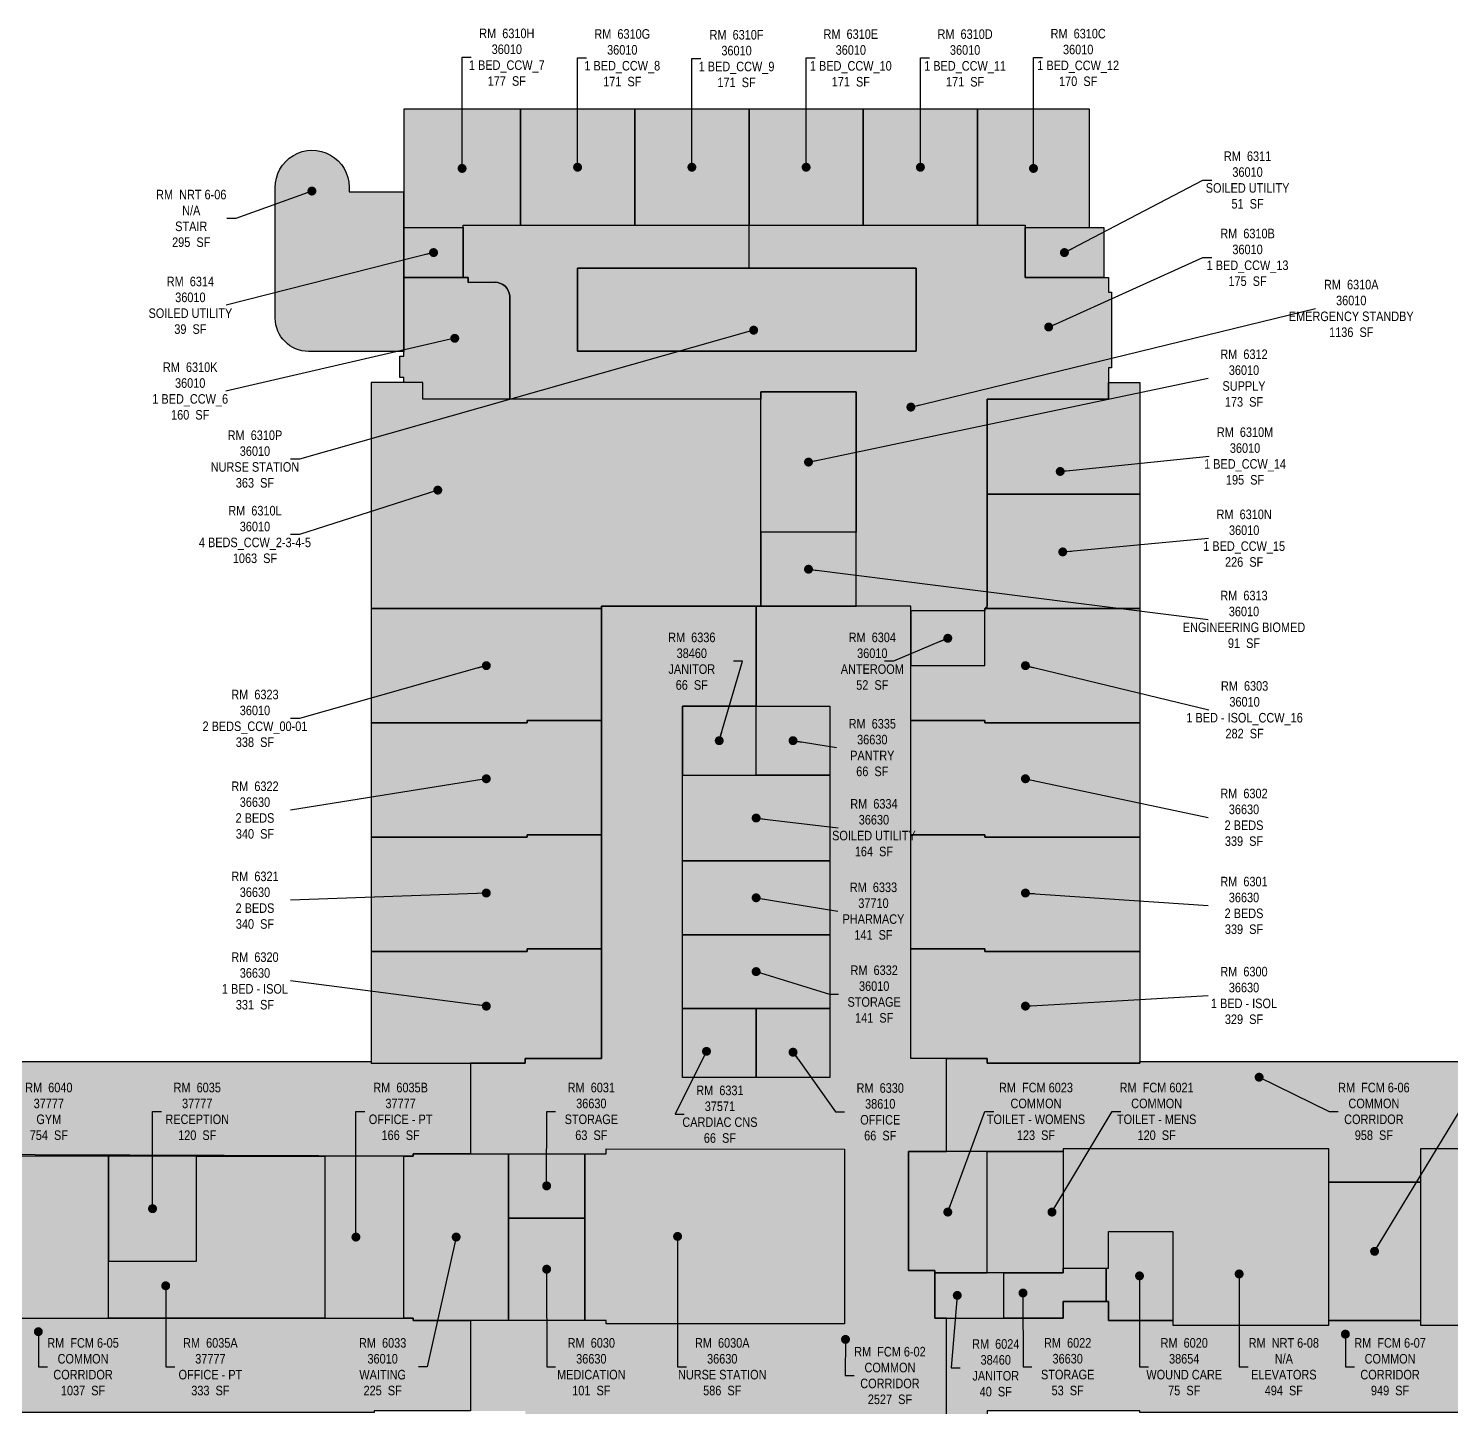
# Model space of a CAD drawing. Header units: inches. Extents: x 2581 to 7839, y 1550 to 4851.
# Drawn here: x 4134 to 6076, y 2968 to 4851 of the extents above; entities that cross this region are included whole.
import ezdxf

# ---------------------------------------------------------------- set-up
doc = ezdxf.new("R2010")
doc.units = ezdxf.units.IN
doc.header["$MEASUREMENT"] = 0
for name, color, linetype in [('0-LABEL', 3, 'Continuous'), ('1-NRT', 200, 'Continuous'), ('1-NRT-PTN', 253, 'Continuous'), ('3-FCM', 190, 'Continuous'), ('3-FCM-PTN', 9, 'Continuous'), ('4-OCC', 6, 'Continuous'), ('4-OCC-PTN', 95, 'Continuous')]:
    doc.layers.add(name, color=color, linetype=linetype)
doc.styles.add('ArialN', font='ARIALN.TTF')
doc.dimstyles.new('AB-195', dxfattribs={"dimscale": 195, "dimtxt": 0.0703125, "dimasz": 0.0625, "dimexe": 0.0625, "dimexo": 0.125, "dimgap": 0.25, "dimtad": 0, "dimdec": 4, "dimrnd": 0.0625, "dimzin": 0, "dimdsep": 46, "dimlunit": 4, "dimtxsty": 'ArialN', "dimblk": 'ARCHTICK', "dimcen": 0.0625, "dimclrd": 256, "dimclre": 256, "dimclrt": 256, "dimadec": 0, "dimazin": 0, "dimtfac": 1, "dimtdec": 4, "dimtofl": 0, "dimtmove": 2, "dimatfit": 3, "dimldrblk": 'DOT', "dimfxl": 0, "dimfrac": 2, "dimtolj": 1, "dimtzin": 0, "dimlwd": -1, "dimlwe": -1, "dimarcsym": 0})

# ---------------------------------------------------------------- blocks, each defined once
blk = doc.blocks.new('_ArchTick')
at = {"const_width": 0.15}
blk.add_lwpolyline([(-0.5, -0.5), (0.5, 0.5)], dxfattribs=at)
blk = doc.blocks.new('_Dot')
at = {"lineweight": -2}
blk.add_line((-0.5, 0), (-1, 0), dxfattribs=at)
at = {"const_width": 0.5}
blk.add_lwpolyline([(-0.25, 0, 1), (0.25, 0, 1)], format="xyb", close=True, dxfattribs=at)

msp = doc.modelspace()

# ---------------------------------------------------------------- hatches: boundary and pattern name
at = {"layer": '1-NRT-PTN'}
h = msp.add_hatch(color=256, dxfattribs=at)
edge = h.paths.add_edge_path()
edge.add_line((4646.000000000005, 4410), (4515.999999999997, 4409.999999999999))
edge.add_arc((4516.000000000012, 4455.500000000015), 45.50000000001637, 180.0000000347901, 269.9999999999817, ccw=False)
edge.add_line((4470.499999999995, 4455.499999972388), (4470.500000000006, 4633.433830742981))
edge.add_arc((4520.871694081123, 4634.250006370437), 50.37830591888171, -7.245167921610118e-06, 180.9282857740306, ccw=False)
edge.add_line((4571.250000000005, 4634.249999999998), (4571.250000000005, 4627.749999999999))
edge.add_line((4571.250000000005, 4627.749999999999), (4646.000000000008, 4627.749999999998))
edge.add_line((4646.000000000005, 4627.749999999998), (4646.000000000005, 4410))
for points in [[(5908.750000000003, 3080.749999999995), (5908.750000000005, 3321.24999999999), (5546.250000000003, 3321.249999999994), (5546.250000000004, 3158.749999999994), (5608.000000000004, 3158.749999999994), (5608.000000000004, 3208.749999999994), (5696.000000000004, 3208.749999999994), (5696.000000000004, 3080.749999999996)], [(6033.750000000004, 3321.249999999993), (6033.750000000004, 3165.249999999992), (6033.750000000004, 3080.749999999996), (6209.250000000003, 3080.749999999993), (6209.250000000003, 3321.249999999993)]]:
    msp.add_hatch(color=256, dxfattribs=at).paths.add_polyline_path(points)
at = {"layer": '3-FCM-PTN'}
for points in [[(5338.268460914258, 2914.999999999994), (5338.250000000004, 2957.249999999994), (5387.000000000004, 2957.249999999994), (5387.000000000004, 3090.499999999994), (5370.750000000004, 3090.499999999994), (5370.750000000004, 3155.499999999994), (5335.000000000004, 3155.499999999994), (5335.000000000004, 3317.999999999994), (5387.000000000004, 3317.999999999993), (5387.000000000004, 3444.749999999994), (5338.250000000004, 3444.749999999994), (5338.250000000005, 4062.249999999994), (5127.015625000005, 4062.249999999995), (5127.015625000005, 3925.749999999994), (5227.750000000005, 3925.749999999994), (5227.750000000004, 3418.749999999994), (5026.250000000004, 3418.749999999995), (5026.250000000005, 3925.749999999994), (5127.000000000005, 3925.749999999994), (5127.000000000005, 4062.249999999995), (4915.750000000005, 4062.249999999995), (4915.750000000005, 3444.749999999995), (4811.750000000003, 3444.749999999995), (4811.750000000004, 3438.24999843495), (4737.000000000004, 3438.249980436934), (4737.000000000004, 3314.749999999995), (4922.250000000004, 3314.749999999993), (4922.250000000004, 3321.249999999995), (5247.750000000004, 3321.06299623587), (5247.750000000002, 3082.56299623587), (4922.250000000004, 3082.562996235869), (4922.250000000005, 3087.249999999995), (4737.000000000004, 3087.249999999995), (4737.000000000004, 2963.749999999995), (4811.750000000004, 2963.749999999995), (4811.750000000004, 2957.249999999995), (4915.750000000004, 2957.249999999995), (4915.750000000004, 2914.999999999995), (5026.250000000004, 2914.999999999995), (5026.250000000004, 2911.749999999994), (5227.750000000004, 2911.749999999994), (5227.750000000004, 2914.999999999994)], [(4737.000000000004, 3314.749999999994), (4659.000000000004, 3314.749999999993), (4659.000000000004, 3311.499999999995), (3755.500000000004, 3314.749999999996), (3755.500000000004, 3321.249999999996), (3687.250000000003, 3321.249999999997), (3687.000000000004, 3440.499999999996), (4601.500000000004, 3440.499999999995), (4601.500000000004, 3438.249999999995), (4737.000000000004, 3438.249980436934)], [(5387.000000000004, 3317.999999999994), (5387.000000000004, 3444.749999999994), (5442.250000000004, 3444.749999999994), (5442.250000000004, 3438.249999999994), (5651.000000000004, 3438.249999999994), (5651.000000000004, 3440.499999999994), (6479.000000000004, 3440.499999999994), (6479.000000000005, 3314.749999999993), (6209.250000000003, 3314.749999999993), (6209.250000000003, 3321.249999999993), (6033.750000000004, 3321.249999999993), (6033.750000000004, 3275.749999999993), (5908.750000000005, 3275.749999999993), (5908.750000000005, 3321.249999999993), (5546.250000000004, 3321.249999999994), (5546.250000000003, 3317.999999999994)], [(5370.750000000004, 3152.249999999994), (5442.250000000003, 3152.249999999994), (5442.250000000004, 3317.999999999994), (5335.000000000004, 3317.999999999994), (5335.000000000004, 3155.499999999994), (5370.750000000004, 3155.499999999994)], [(5546.250000000003, 3317.999999999994), (5442.250000000004, 3317.999999999993), (5442.250000000004, 3152.249999999993), (5546.250000000004, 3152.249999999993)], [(5387.000000000004, 2957.249999999994), (5387.000000000004, 3090.499999999994), (5546.250000000004, 3090.499999999993), (5546.250000000004, 3113.249999999994), (5608.000000000004, 3113.249999999994), (5608.000000000004, 3087.249999999994), (5696.000000000004, 3087.249999999994), (5696.000000000004, 3080.749999999996), (5908.750000000003, 3080.749999999993), (5908.750000000003, 3087.249999999993), (6033.750000000004, 3087.249999999993), (6033.750000000004, 3080.749999999996), (6209.250000000003, 3080.749999999993), (6209.250000000003, 3087.249999999993), (6475.750000000004, 3087.249999999993), (6475.750000000004, 3083.999999999996), (6479.000000000007, 3083.999999999993), (6479.000000000005, 2963.749999999993), (6475.000000000003, 2963.749999999993), (6475.000000000004, 2961.499999999993), (5651.000000000004, 2961.499999999994), (5651.000000000004, 2963.749999999994), (5442.250000000004, 2963.749999999994), (5442.250000000004, 2957.249999999994)], [(4737.000000000004, 3087.249999999995), (4737.000000000004, 2963.749999999995), (4605.500000000014, 2963.749999999995), (4605.500000000014, 2961.499999999995), (4601.500000000003, 2961.499999999995), (3712.000000000003, 2961.499999999995), (3712.000000000003, 2979.999999999996), (3697.499999999993, 2979.999999999996), (3697.499999999992, 2983.249999999979), (3557.249999999984, 2983.249999999939), (3557.250000000001, 3103.499999999996), (3687.250000000004, 3103.499999999996), (3687.250000000004, 3080.749999999995), (3755.500000000003, 3080.749999999995), (3755.500000000004, 3090.499999999996), (4659.000000000003, 3090.499999999996), (4659.000000000003, 3087.249999999995)]]:
    msp.add_hatch(color=256, dxfattribs=at).paths.add_polyline_path(points)
at = {"layer": '4-OCC-PTN'}
for color, points in [(17, [(4805.250000000004, 4582.249999999995), (4805.250000000005, 4740.499999999995), (4646.000000000005, 4740.499999999995), (4646.000000000003, 4578.999999999995), (4727.250000000004, 4578.999999999995), (4727.250000000003, 4582.249999999995)]), (17, [(4961.250000000006, 4582.249999999995), (4961.250000000005, 4740.499999999995), (4805.250000000005, 4740.499999999995), (4805.250000000005, 4582.249999999995)]), (17, [(5117.250000000005, 4582.249999999995), (5117.250000000005, 4740.499999999995), (4961.250000000005, 4740.499999999995), (4961.250000000006, 4582.249999999995)]), (17, [(5273.250000000003, 4582.249999999995), (5273.250000000005, 4740.499999999994), (5117.250000000005, 4740.499999999994), (5117.250000000005, 4582.249999999995)]), (17, [(5429.250000000012, 4582.249999999994), (5429.250000000005, 4740.499999999994), (5273.250000000005, 4740.499999999994), (5273.250000000004, 4582.249999999995)]), (17, [(5429.250000000012, 4582.249999999994), (5494.250000000005, 4582.249999999995), (5494.250000000005, 4578.999999999996), (5581.999999999997, 4578.999999999996), (5582.000000000005, 4740.499999999994), (5429.250000000005, 4740.499999999994)]), (17, [(4727.250000000005, 4510.749999999995), (4646.000000000005, 4510.749999999995), (4646.000000000003, 4578.999999999995), (4727.250000000004, 4578.999999999995)]), (17, [(5601.500000000007, 4510.749999999996), (5494.250000000005, 4510.749999999994), (5494.250000000005, 4578.999999999996), (5601.500000000005, 4578.999999999996)]), (17, [(5345.303128963462, 4410.249999999994), (4883.250000000005, 4410.249999999995), (4883.250000000005, 4523.497687636893), (5345.303128963462, 4523.497687636893)]), (17, [(5133.500000000005, 4344.999999999995), (4672.000000000005, 4344.999999999995), (4672.000000000005, 4367.749999999995), (4601.500000000015, 4367.749999999995), (4601.500000000014, 4058.999999999994), (4915.750000000005, 4058.999999999994), (4915.750000000005, 4062.249999999995), (5133.500000000006, 4062.249999999995)]), (17, [(5263.500000000005, 4162.999999999994), (5133.500000000006, 4162.999999999997), (5133.500000000005, 4354.749999999992), (5263.500000000005, 4354.749999999994)]), (17, [(5608.000000000005, 4344.999999999994), (5608.000000000005, 4367.749999999994), (5651.000000000005, 4367.749999999994), (5651.000000000005, 4214.999999999994), (5442.250000000005, 4214.999999999995), (5442.250000000005, 4344.999999999994)]), (17, [(5442.250000000005, 4214.999999999995), (5651.000000000005, 4214.999999999994), (5651.000000000005, 4058.999999999994), (5442.250000000005, 4058.999999999994)]), (17, [(5133.500000000006, 4062.249999999995), (5263.500000000005, 4062.249999999994), (5263.500000000005, 4162.999999999994), (5133.500000000005, 4162.999999999997)]), (17, [(4915.750000000005, 4058.999999999994), (4601.500000000014, 4058.999999999994), (4601.500000000005, 3902.999999999994), (4814.500000000003, 3902.999999999995), (4814.500000000004, 3906.249999999994), (4915.750000000004, 3906.249999999995)]), (17, [(5338.250000000005, 3980.999999999994), (5439.000000000004, 3980.999999999994), (5439.000000000005, 4058.999999999994), (5651.000000000005, 4058.999999999994), (5651.000000000005, 3902.999999999994), (5439.000000000005, 3902.999999999994), (5439.000000000005, 3906.249999999995), (5338.250000000005, 3906.249999999995)]), (17, [(5338.250000000005, 4055.749999999993), (5338.250000000005, 3980.999999999994), (5439.000000000004, 3980.999999999994), (5439.000000000004, 4055.749999999993)]), (201, [(5026.250000000006, 3925.749999999994), (5026.250000000186, 3831.499999999994), (5127.000000000005, 3831.499999999994), (5127.000000000006, 3925.749999999994)]), (26, [(5227.750000000185, 3831.499999999994), (5127.000000000186, 3831.499999999994), (5127.000000000006, 3925.749999999994), (5227.750000000005, 3925.749999999994)]), (26, [(4915.750000000004, 3750.249999999995), (4915.750000000004, 3906.249999999995), (4814.500000000003, 3906.249999999994), (4814.500000000003, 3902.999999999995), (4601.500000000005, 3902.999999999994), (4601.500000000005, 3746.999999999994), (4814.500000000003, 3746.999999999994), (4814.500000000003, 3750.249999999995)]), (26, [(5338.250000000005, 3906.249999999995), (5439.000000000005, 3906.249999999995), (5439.000000000005, 3902.999999999994), (5651.000000000005, 3902.999999999994), (5651.000000000005, 3746.999999999994), (5439.000000000005, 3746.999999999994), (5439.000000000005, 3750.249999999994), (5338.250000000005, 3750.249999999995)]), (26, [(5227.750000000149, 3714.499999999994), (5026.250000000186, 3714.499999999994), (5026.250000000186, 3831.499999999994), (5227.750000000185, 3831.499999999994)]), (26, [(4915.750000000004, 3750.249999999995), (4814.500000000003, 3750.249999999995), (4814.500000000003, 3746.999999999995), (4601.500000000005, 3746.999999999994), (4601.500000000005, 3590.999999999994), (4814.500000000003, 3590.999999999994), (4814.500000000003, 3594.249999999995), (4915.750000000003, 3594.249999999995)]), (26, [(5338.250000000005, 3750.249999999994), (5439.000000000005, 3750.249999999994), (5439.000000000005, 3746.999999999994), (5651.000000000004, 3746.999999999994), (5651.000000000004, 3590.999999999994), (5439.000000000005, 3590.999999999994), (5439.000000000004, 3594.249999999994), (5338.250000000004, 3594.249999999994)]), (77, [(5227.750000000185, 3613.749999999994), (5026.250000000186, 3613.749999999994), (5026.250000000186, 3714.499999999994), (5227.750000000185, 3714.499999999994)]), (17, [(5227.750000000004, 3512.999999999994), (5026.250000000005, 3512.999999999994), (5026.250000000005, 3613.749999999994), (5227.750000000004, 3613.749999999994)]), (26, [(4915.750000000003, 3594.249999999995), (4814.500000000003, 3594.249999999995), (4814.500000000003, 3590.999999999995), (4601.500000000005, 3590.999999999994), (4601.500000000004, 3438.249999999995), (4811.750000000004, 3438.24999843495), (4811.750000000003, 3444.749999999995), (4915.750000000004, 3444.749999999995)]), (26, [(5338.250000000004, 3594.249999999994), (5439.000000000004, 3594.249999999994), (5439.000000000004, 3590.999999999994), (5651.000000000004, 3590.999999999994), (5651.000000000004, 3438.249999999994), (5442.250000000003, 3438.249999999994), (5442.250000000003, 3444.749999999994), (5338.250000000004, 3444.749999999994)]), (40, [(5127.000000000004, 3418.749999999994), (5026.250000000004, 3418.749999999994), (5026.250000000005, 3512.999999999993), (5127.000000000002, 3512.999999999994)]), (31, [(5127.000000000002, 3512.999999999994), (5227.750000000004, 3512.999999999994), (5227.750000000004, 3418.749999999994), (5127.000000000002, 3418.749999999994)]), (246, [(3755.500000000004, 3314.749999999996), (3755.500000000004, 3090.499999999996), (4243.000000000004, 3090.499999999995), (4243.000000000004, 3311.499999999995), (4035.000000000004, 3311.499999999996), (4035.000000000004, 3314.749999999996)]), (246, [(4363.000000000005, 3167.999999999995), (4362.999999999996, 3311.499999999995), (4243.000000000004, 3311.499999999995), (4243.000000000003, 3167.999999999995)]), (246, [(4243.000000000003, 3167.999999999995), (4363.000000000005, 3167.999999999995), (4362.999999999996, 3311.499999999995), (4538.000000000003, 3311.499999999997), (4538.000000000002, 3090.499999999997), (4243.000000000004, 3090.499999999995)]), (246, [(4646.000000000004, 3178.999999999995), (4646.000000000004, 3311.499999999995), (4538.000000000003, 3311.499999999997), (4538.000000000002, 3090.499999999997), (4646.000000000006, 3090.499999999995)]), (17, [(4646.000000000004, 3311.499999999995), (4659.000000000004, 3311.499999999995), (4659.000000000004, 3314.749999999993), (4789.000000000004, 3314.749999999995), (4789.000000000004, 3087.249999999995), (4659.000000000003, 3087.249999999995), (4659.000000000003, 3090.499999999996), (4646.000000000004, 3090.499999999995)]), (26, [(4893.000000000004, 3226.999999999997), (4789.000000000004, 3226.999999999995), (4789.000000000004, 3314.749999999994), (4893.000000000004, 3314.749999999997)]), (26, [(4893.000000000004, 3314.749999999993), (4922.250000000004, 3314.749999999993), (4922.250000000004, 3321.249999999995), (5247.750000000004, 3321.06299623587), (5247.750000000002, 3082.56299623587), (4922.250000000004, 3082.562996235869), (4922.250000000005, 3087.249999999995), (4893.000000000004, 3087.249999999995)]), (50, [(6033.750000000004, 3087.249999999993), (5908.750000000005, 3087.249999999993), (5908.750000000005, 3275.749999999993), (6033.750000000004, 3275.749999999993)]), (26, [(4893.000000000004, 3087.249999999995), (4789.000000000004, 3087.249999999995), (4789.000000000004, 3226.999999999995), (4893.000000000004, 3226.999999999997)]), (105, [(5608.000000000004, 3208.749999999994), (5696.000000000004, 3208.749999999994), (5696.000000000004, 3087.249999999994), (5608.000000000004, 3087.249999999994), (5608.000000000004, 3113.249999999994), (5604.750000000004, 3113.249999999994), (5604.750000000004, 3158.749999999994), (5608.000000000004, 3158.749999999994)]), (201, [(5465.000000000004, 3090.499999999994), (5465.000000000004, 3152.249999999993), (5370.750000000004, 3152.249999999994), (5370.750000000004, 3090.499999999994)]), (26, [(5465.000000000004, 3152.249999999993), (5546.250000000004, 3152.249999999993), (5546.250000000004, 3158.749999999994), (5604.750000000004, 3158.749999999994), (5604.750000000004, 3113.249999999994), (5546.250000000004, 3113.249999999994), (5546.250000000004, 3090.499999999994), (5465.000000000004, 3090.499999999994)])]:
    msp.add_hatch(color=color, dxfattribs=at).paths.add_polyline_path(points)
h = msp.add_hatch(color=17, dxfattribs=at)
edge = h.paths.add_edge_path()
edge.add_line((4770.593217798282, 4504.292856022652), (4733.750000000005, 4504.249999999995))
edge.add_line((4733.750000000005, 4504.249999999995), (4733.750000000005, 4510.749999999995))
edge.add_line((4733.750000000005, 4510.749999999995), (4727.250000000005, 4510.749999999995))
edge.add_line((4727.250000000005, 4510.749999999995), (4727.250000000003, 4582.249999999995))
edge.add_line((4727.250000000003, 4582.249999999995), (5117.234375000005, 4582.249999999995))
edge.add_line((5117.234375000005, 4582.249999999995), (5117.234375000005, 4523.497687636893))
edge.add_line((5117.234375000005, 4523.497687636893), (4883.250000000005, 4523.497687636893))
edge.add_line((4883.250000000005, 4523.497687636893), (4883.250000000005, 4410.249999999995))
edge.add_line((4883.250000000005, 4410.249999999995), (5345.303128963462, 4410.249999999994))
edge.add_line((5345.303128963462, 4410.249999999994), (5345.303128963462, 4523.497687636893))
edge.add_line((5345.303128963462, 4523.497687636893), (5117.250000000008, 4523.497687636907))
edge.add_line((5117.250000000008, 4523.497687636907), (5117.250000000005, 4582.249999999995))
edge.add_line((5117.250000000005, 4582.249999999995), (5494.250000000005, 4582.249999999994))
edge.add_line((5494.250000000005, 4582.249999999994), (5494.250000000005, 4510.749999999994))
edge.add_line((5494.250000000005, 4510.749999999994), (5608.000000000007, 4510.749999999996))
edge.add_line((5608.000000000007, 4510.749999999996), (5608.000000000005, 4490.793086043583))
edge.add_line((5608.000000000005, 4490.793086043583), (5612.000000000003, 4490.793086043583))
edge.add_line((5612.000000000003, 4490.793086043583), (5612.000000000005, 4387.706913956402))
edge.add_line((5612.000000000005, 4387.706913956402), (5608.000000000005, 4387.706913956403))
edge.add_line((5608.000000000005, 4387.706913956403), (5608.000000000005, 4344.999999999994))
edge.add_line((5608.000000000005, 4344.999999999994), (5442.250000000005, 4344.999999999994))
edge.add_line((5442.250000000005, 4344.999999999994), (5442.250000000005, 4062.249999999994))
edge.add_line((5442.250000000005, 4062.249999999994), (5439.000000000005, 4058.999999999994))
edge.add_line((5439.000000000005, 4058.999999999994), (5439.000000000005, 4055.749999999993))
edge.add_line((5439.000000000005, 4055.749999999993), (5338.250000000005, 4055.749999999993))
edge.add_line((5338.250000000005, 4055.749999999993), (5338.250000000005, 4062.249999999994))
edge.add_line((5338.250000000005, 4062.249999999994), (5263.500000000005, 4062.249999999994))
edge.add_line((5263.500000000005, 4062.249999999994), (5263.500000000005, 4354.749999999994))
edge.add_line((5263.500000000005, 4354.749999999994), (5133.500000000005, 4354.749999999992))
edge.add_line((5133.500000000005, 4354.749999999992), (5133.500000000005, 4344.999999999995))
edge.add_line((5133.500000000005, 4344.999999999995), (4790.683812279924, 4344.999999999995))
edge.add_line((4790.683812279924, 4344.999999999995), (4790.683812279928, 4485.780463573286))
edge.add_arc((4770.593217798286, 4484.134989802321), 20.15786622033021, 4.682227701495369, 89.99999999936149)
edge.add_line((4770.593217798511, 4504.292856022652), (4770.593217798282, 4504.292856022652))
h = msp.add_hatch(color=17, dxfattribs=at)
edge = h.paths.add_edge_path()
edge.add_line((4672.000000000005, 4344.999999999995), (4672.000000000005, 4367.749999999995))
edge.add_line((4672.000000000005, 4367.749999999995), (4646.000000000005, 4367.749999999995))
edge.add_line((4646.000000000005, 4367.749999999995), (4646.000000000005, 4374.249999999995))
edge.add_line((4646.000000000005, 4374.249999999995), (4640.427068711531, 4374.249999999994))
edge.add_line((4640.427068711531, 4374.249999999994), (4640.427068711531, 4403.499999999995))
edge.add_line((4640.427068711531, 4403.499999999995), (4646.000000000005, 4403.499999999995))
edge.add_line((4646.000000000005, 4403.499999999995), (4646.000000000011, 4510.749999999995))
edge.add_line((4646.000000000011, 4510.749999999995), (4733.750000000005, 4510.749999999995))
edge.add_line((4733.750000000005, 4510.749999999995), (4733.750000000005, 4504.249999999995))
edge.add_line((4733.750000000005, 4504.249999999995), (4770.56976272273, 4504.292842376844))
edge.add_arc((4770.593217798282, 4484.134989802319), 20.15786622033272, 4.682227701500096, 90.06666762869918, ccw=False)
edge.add_line((4790.683812279926, 4485.780463573286), (4790.683812279924, 4344.999999999995))
edge.add_line((4790.683812279924, 4344.999999999995), (4672.000000000005, 4344.999999999995))

# ---------------------------------------------------------------- linework, layer by layer
at = {"layer": '1-NRT'}
msp.add_lwpolyline([(4646.000000000005, 4410), (4515.999999999997, 4409.999999999999, -0.4142135621951573), (4470.499999999995, 4455.499999972388), (4470.500000000006, 4633.433830742981, -1.008133875078394), (4571.250000000005, 4634.249999999998), (4571.250000000005, 4627.749999999999), (4646.000000000008, 4627.749999999998), (4646.000000000005, 4627.749999999998), (4646.000000000005, 4627.749999999998), (4646.000000000005, 4410), (4646.000000000005, 4410), (4646.000000000005, 4410)], format="xyb", close=True, dxfattribs=at)
msp.add_lwpolyline([(4646.000000000015, 4409.999999999995), (4646.000000000005, 4627.749999999995)], dxfattribs=at)
for points in [[(5908.750000000003, 3080.749999999995), (5908.750000000005, 3321.24999999999), (5908.750000000005, 3321.24999999999), (5908.750000000005, 3321.24999999999), (5546.250000000003, 3321.249999999994), (5546.250000000004, 3158.749999999994), (5608.000000000004, 3158.749999999994), (5608.000000000004, 3208.749999999994), (5696.000000000004, 3208.749999999994), (5696.000000000004, 3080.749999999996)], [(6033.750000000004, 3321.249999999993), (6033.750000000004, 3165.249999999992), (6033.750000000004, 3165.249999999992), (6033.750000000004, 3080.749999999996), (6209.250000000003, 3080.749999999993), (6209.250000000003, 3321.249999999993)]]:
    msp.add_lwpolyline(points, close=True, dxfattribs=at)
at = {"layer": '3-FCM'}
msp.add_lwpolyline([(5387.000000000004, 2957.249999999994), (5387.000000000004, 3090.499999999994), (5370.750000000004, 3090.499999999994), (5370.750000000004, 3155.499999999994), (5335.000000000004, 3155.499999999994), (5335.000000000004, 3317.999999999994), (5387.000000000004, 3317.999999999993), (5387.000000000004, 3444.749999999994), (5338.250000000004, 3444.749999999994), (5338.250000000005, 4062.249999999994), (5127.015625000005, 4062.249999999995), (5127.015625000005, 3925.749999999994), (5227.750000000005, 3925.749999999994), (5227.750000000004, 3418.749999999994), (5026.250000000004, 3418.749999999995), (5026.250000000005, 3925.749999999994), (5127.000000000005, 3925.749999999994), (5127.000000000005, 4062.249999999995), (4915.750000000005, 4062.249999999995), (4915.750000000005, 3444.749999999995), (4811.750000000003, 3444.749999999995), (4811.750000000004, 3438.24999843495), (4737.000000000004, 3438.249980436934), (4737.000000000004, 3314.749999999995), (4922.250000000004, 3314.749999999993), (4922.250000000004, 3321.249999999995), (5247.750000000004, 3321.06299623587), (5247.750000000002, 3082.56299623587), (4922.250000000004, 3082.562996235869), (4922.250000000005, 3087.249999999995), (4737.000000000004, 3087.249999999995), (4737.000000000004, 2963.749999999995)], dxfattribs=at)
for points in [[(4737.000000000004, 3314.749999999994), (4659.000000000004, 3314.749999999993), (4659.000000000004, 3311.499999999995), (3755.500000000004, 3314.749999999996), (3755.500000000004, 3321.249999999996), (3687.250000000003, 3321.249999999997), (3687.000000000004, 3440.499999999996), (4601.500000000004, 3440.499999999995), (4601.500000000004, 3438.249999999995), (4737.000000000004, 3438.249980436934)], [(5387.000000000004, 3317.999999999994), (5387.000000000004, 3444.749999999994), (5442.250000000004, 3444.749999999994), (5442.250000000004, 3438.249999999994), (5651.000000000004, 3438.249999999994), (5651.000000000004, 3440.499999999994), (6479.000000000004, 3440.499999999994), (6479.000000000005, 3314.749999999993), (6209.250000000003, 3314.749999999993), (6209.250000000003, 3321.249999999993), (6033.750000000004, 3321.249999999993), (6033.750000000004, 3275.749999999993), (5908.750000000005, 3275.749999999993), (5908.750000000005, 3321.249999999993), (5546.250000000004, 3321.249999999994), (5546.250000000003, 3317.999999999994)], [(5370.750000000004, 3152.249999999994), (5442.250000000003, 3152.249999999994), (5442.250000000004, 3317.999999999994), (5335.000000000004, 3317.999999999994), (5335.000000000004, 3155.499999999994), (5370.750000000004, 3155.499999999994)], [(5442.250000000004, 3317.999999999993), (5546.250000000003, 3317.999999999994), (5546.250000000004, 3152.249999999993), (5442.250000000004, 3152.249999999993)], [(5387.000000000004, 2957.249999999994), (5387.000000000004, 3090.499999999994), (5546.250000000004, 3090.499999999993), (5546.250000000004, 3113.249999999994), (5608.000000000004, 3113.249999999994), (5608.000000000004, 3087.249999999994), (5696.000000000004, 3087.249999999994), (5696.000000000004, 3080.749999999996), (5908.750000000003, 3080.749999999993), (5908.750000000003, 3087.249999999993), (6033.750000000004, 3087.249999999993), (6033.750000000004, 3080.749999999996), (6209.250000000003, 3080.749999999993), (6209.250000000003, 3087.249999999993), (6475.750000000004, 3087.249999999993), (6475.750000000004, 3083.999999999996), (6479.000000000007, 3083.999999999993), (6479.000000000005, 2963.749999999993), (6475.000000000003, 2963.749999999993), (6475.000000000004, 2961.499999999993), (5651.000000000004, 2961.499999999994), (5651.000000000004, 2963.749999999994), (5442.250000000004, 2963.749999999994), (5442.250000000004, 2957.249999999994)], [(4737.000000000004, 3087.249999999995), (4737.000000000004, 2963.749999999995), (4605.500000000014, 2963.749999999995), (4605.500000000014, 2961.499999999995), (4601.500000000003, 2961.499999999995), (3712.000000000003, 2961.499999999995), (3712.000000000003, 2979.999999999996), (3697.499999999993, 2979.999999999996), (3697.499999999992, 2983.249999999979), (3557.249999999984, 2983.249999999939), (3557.250000000001, 3103.499999999996), (3687.250000000004, 3103.499999999996), (3687.250000000004, 3080.749999999995), (3755.500000000003, 3080.749999999995), (3755.500000000004, 3090.499999999996), (4659.000000000003, 3090.499999999996), (4659.000000000003, 3087.249999999995)]]:
    msp.add_lwpolyline(points, close=True, dxfattribs=at)
at = {"layer": '4-OCC'}
for points in [[(4805.250000000004, 4582.249999999995), (4805.250000000005, 4740.499999999995), (4646.000000000005, 4740.499999999995), (4646.000000000003, 4578.999999999995), (4727.250000000004, 4578.999999999995), (4727.250000000003, 4582.249999999995)], [(4961.250000000006, 4582.249999999995), (4961.250000000005, 4740.499999999995), (4805.250000000005, 4740.499999999995), (4805.250000000005, 4582.249999999995)], [(5117.250000000005, 4582.249999999995), (5117.250000000005, 4740.499999999995), (4961.250000000005, 4740.499999999995), (4961.250000000006, 4582.249999999995)], [(5273.250000000003, 4582.249999999995), (5273.250000000005, 4740.499999999994), (5117.250000000005, 4740.499999999994), (5117.250000000005, 4582.249999999995)], [(5429.250000000012, 4582.249999999994), (5429.250000000005, 4740.499999999994), (5273.250000000005, 4740.499999999994), (5273.250000000004, 4582.249999999995)], [(5429.250000000012, 4582.249999999994), (5494.250000000005, 4582.249999999995), (5494.250000000005, 4578.999999999996), (5581.999999999997, 4578.999999999996), (5582.000000000005, 4740.499999999994), (5429.250000000005, 4740.499999999994)], [(4727.250000000005, 4510.749999999995), (4646.000000000005, 4510.749999999995), (4646.000000000003, 4578.999999999995), (4727.250000000004, 4578.999999999995)], [(5601.500000000007, 4510.749999999996), (5494.250000000005, 4510.749999999994), (5494.250000000005, 4578.999999999996), (5601.500000000005, 4578.999999999996)], [(5345.303128963462, 4410.249999999994), (5345.303128963462, 4410.249999999994), (4883.250000000005, 4410.249999999995), (4883.250000000005, 4410.249999999995), (4883.250000000005, 4523.497687636893), (5345.303128963462, 4523.497687636893)], [(5133.500000000005, 4344.999999999995), (4672.000000000005, 4344.999999999995), (4672.000000000005, 4367.749999999995), (4601.500000000015, 4367.749999999995), (4601.500000000014, 4058.999999999994), (4915.750000000005, 4058.999999999994), (4915.750000000005, 4062.249999999995), (5133.500000000006, 4062.249999999995), (5133.500000000006, 4062.249999999995), (5133.500000000006, 4062.249999999995)], [(5263.500000000005, 4162.999999999994), (5133.500000000006, 4162.999999999997), (5133.500000000005, 4354.749999999992), (5133.500000000005, 4354.749999999992), (5133.500000000005, 4354.749999999992), (5133.500000000005, 4354.749999999992), (5133.500000000005, 4354.749999999992), (5263.500000000005, 4354.749999999994)], [(5608.000000000005, 4344.999999999994), (5608.000000000005, 4367.749999999994), (5651.000000000005, 4367.749999999994), (5651.000000000005, 4214.999999999994), (5442.250000000005, 4214.999999999995), (5442.250000000005, 4344.999999999994)], [(5442.250000000005, 4214.999999999995), (5442.250000000005, 4214.999999999995), (5442.250000000005, 4214.999999999995), (5651.000000000005, 4214.999999999994), (5651.000000000005, 4058.999999999994), (5442.250000000005, 4058.999999999994), (5442.250000000005, 4058.999999999994), (5442.250000000005, 4058.999999999994)], [(5133.500000000006, 4062.249999999995), (5133.500000000006, 4062.249999999995), (5133.500000000006, 4062.249999999995), (5133.500000000006, 4062.249999999995), (5133.500000000006, 4062.249999999995), (5263.500000000005, 4062.249999999994), (5263.500000000005, 4162.999999999994), (5133.500000000005, 4162.999999999997), (5133.500000000005, 4162.999999999997), (5133.500000000005, 4162.999999999997)], [(4915.750000000005, 4058.999999999994), (4915.750000000005, 4058.999999999994), (4915.750000000005, 4058.999999999994), (4601.500000000014, 4058.999999999994), (4601.500000000005, 3902.999999999994), (4814.500000000003, 3902.999999999995), (4814.500000000004, 3906.249999999994), (4915.750000000004, 3906.249999999995)], [(5338.250000000005, 3980.999999999994), (5439.000000000004, 3980.999999999994), (5439.000000000005, 4058.999999999994), (5651.000000000005, 4058.999999999994), (5651.000000000005, 3902.999999999994), (5439.000000000005, 3902.999999999994), (5439.000000000005, 3906.249999999995), (5338.250000000005, 3906.249999999995)], [(5338.250000000005, 3980.999999999994), (5439.000000000004, 3980.999999999994), (5439.000000000004, 4055.749999999993), (5338.250000000005, 4055.749999999993)], [(5026.250000000006, 3925.749999999994), (5026.250000000186, 3831.499999999994), (5026.250000000186, 3831.499999999994), (5026.250000000186, 3831.499999999994), (5127.000000000005, 3831.499999999994), (5127.000000000005, 3831.499999999995), (5127.000000000005, 3831.499999999994), (5127.000000000006, 3925.749999999994)], [(5227.750000000185, 3831.499999999994), (5127.000000000186, 3831.499999999994), (5127.000000000006, 3925.749999999994), (5227.750000000005, 3925.749999999994)], [(4915.750000000004, 3750.249999999995), (4915.750000000004, 3906.249999999995), (4814.500000000003, 3906.249999999994), (4814.500000000003, 3902.999999999995), (4601.500000000005, 3902.999999999994), (4601.500000000005, 3746.999999999994), (4814.500000000003, 3746.999999999994), (4814.500000000003, 3750.249999999995), (4915.750000000004, 3750.249999999994)], [(5227.750000000149, 3714.499999999994), (5026.250000000186, 3714.499999999994), (5026.250000000186, 3831.499999999994), (5227.750000000185, 3831.499999999994)], [(4915.750000000004, 3750.249999999995), (4814.500000000003, 3750.249999999995), (4814.500000000003, 3746.999999999995), (4601.500000000005, 3746.999999999994), (4601.500000000005, 3590.999999999994), (4814.500000000003, 3590.999999999994), (4814.500000000003, 3594.249999999995), (4915.750000000003, 3594.249999999995)], [(5338.250000000005, 3750.249999999994), (5439.000000000005, 3750.249999999994), (5439.000000000005, 3746.999999999994), (5651.000000000004, 3746.999999999994), (5651.000000000004, 3590.999999999994), (5439.000000000005, 3590.999999999994), (5439.000000000004, 3594.249999999994), (5338.250000000004, 3594.249999999994)], [(5227.750000000185, 3613.749999999994), (5026.250000000186, 3613.749999999994), (5026.250000000186, 3714.499999999994), (5227.750000000185, 3714.499999999994)], [(5227.750000000004, 3512.999999999994), (5026.250000000005, 3512.999999999994), (5026.250000000005, 3613.749999999994), (5227.750000000004, 3613.749999999994)], [(4915.750000000003, 3594.249999999995), (4814.500000000003, 3594.249999999995), (4814.500000000003, 3590.999999999995), (4601.500000000005, 3590.999999999994), (4601.500000000004, 3438.249999999995), (4811.750000000004, 3438.24999843495), (4811.750000000003, 3444.749999999995), (4915.750000000004, 3444.749999999995), (4915.750000000004, 3444.749999999995), (4915.750000000004, 3444.749999999995)], [(5127.000000000004, 3418.749999999994), (5026.250000000004, 3418.749999999994), (5026.250000000005, 3512.999999999993), (5127.000000000002, 3512.999999999994)], [(5127.000000000002, 3512.999999999994), (5227.750000000004, 3512.999999999994), (5227.750000000004, 3418.749999999994), (5127.000000000002, 3418.749999999994)], [(3755.500000000004, 3314.749999999996), (3755.500000000004, 3090.499999999996), (4243.000000000004, 3090.499999999995), (4243.000000000004, 3311.499999999995), (4035.000000000004, 3311.499999999996), (4035.000000000004, 3314.749999999996)], [(4363.000000000005, 3167.999999999995), (4362.999999999996, 3311.499999999995), (4243.000000000004, 3311.499999999995), (4243.000000000003, 3167.999999999995), (4363.000000000005, 3167.999999999995)], [(4243.000000000003, 3167.999999999995), (4243.000000000003, 3167.999999999995), (4243.000000000003, 3167.999999999995), (4243.000000000003, 3167.999999999995), (4243.000000000003, 3167.999999999995), (4363.000000000005, 3167.999999999995), (4362.999999999996, 3311.499999999995), (4538.000000000003, 3311.499999999997), (4538.000000000002, 3090.499999999997), (4243.000000000004, 3090.499999999995)], [(4646.000000000004, 3178.999999999995), (4646.000000000004, 3311.499999999995), (4538.000000000003, 3311.499999999997), (4538.000000000002, 3090.499999999997), (4646.000000000006, 3090.499999999995)], [(4646.000000000004, 3311.499999999995), (4659.000000000004, 3311.499999999995), (4659.000000000004, 3314.749999999993), (4789.000000000004, 3314.749999999995), (4789.000000000004, 3087.249999999995), (4659.000000000003, 3087.249999999995), (4659.000000000003, 3090.499999999996), (4646.000000000004, 3090.499999999995)], [(4893.000000000004, 3226.999999999997), (4789.000000000004, 3226.999999999995), (4789.000000000004, 3314.749999999994), (4893.000000000004, 3314.749999999997)], [(4893.000000000004, 3314.749999999993), (4922.250000000004, 3314.749999999993), (4922.250000000004, 3321.249999999995), (5247.750000000004, 3321.06299623587), (5247.750000000002, 3082.56299623587), (4922.250000000004, 3082.562996235869), (4922.250000000005, 3087.249999999995), (4893.000000000004, 3087.249999999995)], [(6033.750000000004, 3087.249999999993), (5908.750000000005, 3087.249999999993), (5908.750000000005, 3275.749999999993), (6033.750000000004, 3275.749999999993)], [(4893.000000000004, 3087.249999999995), (4789.000000000004, 3087.249999999995), (4789.000000000004, 3226.999999999995), (4893.000000000004, 3226.999999999997)], [(5608.000000000004, 3208.749999999994), (5696.000000000004, 3208.749999999994), (5696.000000000004, 3087.249999999994), (5608.000000000004, 3087.249999999994), (5608.000000000004, 3113.249999999994), (5604.750000000004, 3113.249999999994), (5604.750000000004, 3158.749999999994), (5608.000000000004, 3158.749999999994)], [(5465.000000000004, 3090.499999999994), (5465.000000000004, 3152.249999999993), (5370.750000000004, 3152.249999999994), (5370.750000000004, 3090.499999999994)], [(5465.000000000004, 3152.249999999993), (5546.250000000004, 3152.249999999993), (5546.250000000004, 3158.749999999994), (5604.750000000004, 3158.749999999994), (5604.750000000004, 3113.249999999994), (5546.250000000004, 3113.249999999994), (5546.250000000004, 3090.499999999994), (5465.000000000004, 3090.499999999994)]]:
    msp.add_lwpolyline(points, close=True, dxfattribs=at)
for points in [[(4770.593217798282, 4504.292856022652), (4733.750000000005, 4504.249999999995), (4733.750000000005, 4510.749999999995), (4727.250000000005, 4510.749999999995), (4727.250000000003, 4582.249999999995), (5117.234375000005, 4582.249999999995), (5117.234375000005, 4523.497687636893), (4883.250000000005, 4523.497687636893), (4883.250000000005, 4410.249999999995), (5345.303128963462, 4410.249999999994), (5345.303128963462, 4523.497687636893), (5117.250000000008, 4523.497687636907), (5117.250000000005, 4582.249999999995), (5494.250000000005, 4582.249999999994), (5494.250000000005, 4510.749999999994), (5608.000000000007, 4510.749999999996), (5608.000000000005, 4490.793086043583), (5612.000000000003, 4490.793086043583), (5612.000000000005, 4387.706913956402), (5608.000000000005, 4387.706913956403), (5608.000000000005, 4344.999999999994), (5442.250000000005, 4344.999999999994), (5442.250000000005, 4062.249999999994), (5439.000000000005, 4058.999999999994), (5439.000000000005, 4055.749999999993), (5338.250000000005, 4055.749999999993), (5338.250000000005, 4062.249999999994), (5263.500000000005, 4062.249999999994), (5263.500000000005, 4354.749999999994), (5133.500000000005, 4354.749999999992), (5133.500000000005, 4344.999999999995), (4790.683812279924, 4344.999999999995), (4790.683812279928, 4485.780463573286, 0.3904758195498751), (4770.593217798511, 4504.292856022652)], [(4672.000000000005, 4344.999999999995), (4672.000000000005, 4367.749999999995), (4646.000000000005, 4367.749999999995), (4646.000000000005, 4374.249999999995), (4640.427068711531, 4374.249999999994), (4640.427068711531, 4403.499999999995), (4646.000000000005, 4403.499999999995), (4646.000000000011, 4510.749999999995), (4733.750000000005, 4510.749999999995), (4733.750000000005, 4504.249999999995), (4770.56976272273, 4504.292842376844, -0.3908111028149434), (4790.683812279926, 4485.780463573286), (4790.683812279924, 4344.999999999995)]]:
    msp.add_lwpolyline(points, format="xyb", close=True, dxfattribs=at)
for points in [[(4646.000000000005, 4367.749999999995), (4646.000000000005, 4374.249999999995), (4640.427068711531, 4374.249999999995)], [(5338.250000000005, 3906.249999999995), (5439.000000000005, 3906.249999999995), (5439.000000000005, 3902.999999999994), (5651.000000000005, 3902.999999999994), (5651.000000000005, 3746.999999999994), (5439.000000000005, 3746.999999999994), (5439.000000000005, 3750.249999999994), (5338.250000000005, 3750.249999999995), (5338.250000000005, 3906.249999999995)], [(5338.250000000004, 3594.249999999994), (5439.000000000004, 3594.249999999994), (5439.000000000004, 3594.249999999994), (5439.000000000004, 3590.999999999994), (5439.000000000004, 3590.999999999994), (5651.000000000004, 3590.999999999994), (5651.000000000004, 3438.249999999994), (5442.250000000003, 3438.249999999994), (5442.250000000003, 3444.749999999994), (5338.250000000004, 3444.749999999994), (5338.250000000004, 3594.249999999994)]]:
    msp.add_lwpolyline(points, dxfattribs=at)

# ---------------------------------------------------------------- texts
at = {"layer": '0-LABEL', "char_height": 13, "attachment_point": 5, "style": 'ArialN'}
for s, insert in [('RM  6310H\\P36010\\P1 BED_CCW_7\\P177  SF', (4786.625000000005, 4811.511569773375)), ('RM  6310G\\P36010\\P1 BED_CCW_8\\P171  SF', (4944.250000000006, 4810.701091820059)), ('RM  6310F\\P36010\\P1 BED_CCW_9\\P171  SF', (5100.250000000006, 4809.629247869374)), ('RM  6310E\\P36010\\P1 BED_CCW_10\\P171  SF', (5256.250000000005, 4810.512934429071)), ('RM  6310D\\P36010\\P1 BED_CCW_11\\P171  SF', (5412.250000000008, 4810.502409835924)), ('RM  6310C\\P36010\\P1 BED_CCW_12\\P170  SF', (5566.625000000006, 4811.142703327087)), ('RM  6311\\P36010\\PSOILED UTILITY\\P51  SF', (5797.850018565194, 4643.878800705637)), ('RM  NRT 6-06\\PN/A\\PSTAIR\\P295  SF', (4355.820127207644, 4591.456028127251)), ('RM  6310B\\P36010\\P1 BED_CCW_13\\P175  SF', (5797.850018565194, 4538.290710369442)), ('RM  6314\\P36010\\PSOILED UTILITY\\P39  SF', (4354.658137445305, 4472.874999999995)), ('RM  6310A\\P36010\\PEMERGENCY STANDBY\\P1136  SF', (5939.40875893777, 4468.602572346026)), ('RM  6312\\P36010\\PSUPPLY\\P173  SF', (5792.96501170897, 4373.472803583682)), ('RM  6310K\\P36010\\P1 BED_CCW_6\\P160  SF', (4354.392681510941, 4355.874999999995)), ('RM  6310P\\P36010\\PNURSE STATION\\P363  SF', (4442.797290433807, 4262.969550513665)), ('RM  6310M\\P36010\\P1 BED_CCW_14\\P195  SF', (5794.402664262725, 4267.121557860437)), ('RM  6310L\\P36010\\P4 BEDS_CCW_2-3-4-5\\P1063  SF', (4442.797290433808, 4159.984083245542)), ('RM  6310N\\P36010\\P1 BED_CCW_15\\P226  SF', (5793.204095636236, 4154.942160717474)), ('RM  6313\\P36010\\PENGINEERING BIOMED\\P91  SF', (5792.96501170897, 4044.100877604033)), ('RM  6336\\P38460\\PJANITOR\\P66  SF', (5039.147429586104, 3987.022723246463)), ('RM  6304\\P36010\\PANTEROOM\\P52  SF', (5285.56894092018, 3987.022723246463)), ('RM  6323\\P36010\\P2 BEDS_CCW_00-01\\P338  SF', (4442.797290433807, 3908.999999999995)), ('RM  6303\\P36010\\P1 BED - ISOL_CCW_16\\P282  SF', (5793.778647965086, 3920.70528916878)), ('RM  6335\\P36630\\PPANTRY\\P66  SF', (5285.56894092018, 3869.137887189535)), ('RM  6322\\P36630\\P2 BEDS\\P340  SF', (4442.797290433807, 3783.81023356827)), ('RM  6302\\P36630\\P2 BEDS\\P339  SF', (5792.96501170897, 3773.941861411426)), ('RM  6334\\P36630\\PSOILED UTILITY\\P164  SF', (5287.766752682684, 3759.792598720281)), ('RM  6321\\P36630\\P2 BEDS\\P340  SF', (4442.797290433806, 3660.796660622614)), ('RM  6301\\P36630\\P2 BEDS\\P339  SF', (5792.965011708969, 3653.665595024464)), ('RM  6333\\P37710\\PPHARMACY\\P141  SF', (5287.151120152612, 3645.858091694979)), ('RM  6320\\P36630\\P1 BED - ISOL\\P331  SF', (4442.797290433806, 3550.589231515746)), ('RM  6332\\P36010\\PSTORAGE\\P141  SF', (5288.12712540364, 3532.668847374606)), ('RM  6300\\P36630\\P1 BED - ISOL\\P329  SF', (5792.965011708969, 3530.752119348012)), ('RM  6040\\P37777\\PGYM\\P754  SF', (4161.421298648027, 3372.508751700611)), ('RM  6035\\P37777\\PRECEPTION\\P120  SF', (4364.000000000004, 3372.50875170061)), ('RM  6035B\\P37777\\POFFICE - PT\\P166  SF', (4641.645829108449, 3372.508751700611)), ('RM  6031\\P36630\\PSTORAGE\\P63  SF', (4902.000000000003, 3372.50875170061)), ('RM  6331\\P37571\\PCARDIAC CNS\\P66  SF', (5077.542730649858, 3368.645320964032)), ('RM  6330\\P38610\\POFFICE\\P66  SF', (5296.403234482237, 3371.89989081956)), ('RM  FCM 6023\\PCOMMON\\PTOILET - WOMENS\\P123  SF', (5508.979265160582, 3372.50875170061)), ('RM  FCM 6021\\PCOMMON\\PTOILET - MENS\\P120  SF', (5673.74214960782, 3372.50875170061)), ('RM  FCM 6-06\\PCOMMON\\PCORRIDOR\\P958  SF', (5970.294679821069, 3372.508751700609)), ('RM  FCM 6-05\\PCOMMON\\PCORRIDOR\\P1037  SF', (4208.124999999994, 3023.949720088601)), ('RM  6035A\\P37777\\POFFICE - PT\\P333  SF', (4381.955607493705, 3023.949720088601)), ('RM  6033\\P36010\\PWAITING\\P225  SF', (4617.126490026036, 3023.9497200886)), ('RM  6030\\P36630\\PMEDICATION\\P101  SF', (4902.000000000004, 3023.9497200886)), ('RM  6030A\\P36630\\PNURSE STATION\\P586  SF', (5080.73532199395, 3023.9497200886)), ('RM  FCM 6-02\\PCOMMON\\PCORRIDOR\\P2527  SF', (5309.654189446312, 3011.955897048569)), ('RM  6024\\P38460\\PJANITOR\\P40  SF', (5454.097232639495, 3022.457512275175)), ('RM  6022\\P36630\\PSTORAGE\\P53  SF', (5552.266694134982, 3024.041373026454)), ('RM  6020\\P38654\\PWOUND CARE\\P75  SF', (5711.375000000004, 3023.949720088599)), ('RM  NRT 6-08\\PN/A\\PELEVATORS\\P494  SF', (5847.363291131183, 3023.949720088599)), ('RM  FCM 6-07\\PCOMMON\\PCORRIDOR\\P949  SF', (5992.397090020026, 3023.949720088598))]:
    msp.add_mtext(s, dxfattribs=dict(at, insert=insert))

# ---------------------------------------------------------------- leaders
at = {"layer": '0-LABEL', "annotation_type": 0, "has_hookline": 1}
for points, hookline_direction, text_width in [([(4725.625000000005, 4659.749999999995), (4725.687500000005, 4811.511569773375), (4737.875000000005, 4811.511569773375)], 0, 101.1268758526603), ([(4883.250000000006, 4661.374999999995), (4883.312500000006, 4810.701091820059), (4895.500000000006, 4810.701091820059)], 0, 101.162346521146), ([(5039.250000000006, 4661.374999999995), (5039.312500000006, 4809.629247869374), (5051.500000000006, 4809.629247869374)], 0, 101.162346521146), ([(5195.250000000005, 4661.374999999994), (5195.312500000005, 4810.512934429071), (5207.500000000005, 4810.512934429071)], 0, 109.3826739427012), ([(5351.250000000008, 4661.374999999993), (5351.312500000008, 4810.502409835924), (5363.500000000008, 4810.502409835924)], 0, 107.3608458390177), ([(5505.625000000006, 4659.749999999995), (5505.687500000006, 4811.142703327087), (5517.875000000006, 4811.142703327087)], 0, 109.3294679399727), ([(5547.875000000005, 4544.874999999995), (5736.912518565194, 4643.878800705637), (5749.100018565194, 4643.878800705637)], 0, 113.4174624829468), ([(4520.532302066036, 4628.859015586256), (4416.757627207644, 4591.456028127251), (4404.570127207644, 4591.456028127251)], 1, 94.12141882673943), ([(4686.625000000004, 4544.874999999995), (4403.408137445305, 4472.874999999995)], 1, 113.4174624829468), ([(5526.366531838841, 4443.239017322108), (5736.912518565194, 4538.290710369442), (5749.100018565194, 4538.290710369442)], 0, 109.4092769440655), ([(5338.210111459332, 4333.953211745509), (5890.65875893777, 4468.602572346026)], 0, 169.1330150068213), ([(4715.55544050073, 4427.874999999995), (4403.142681510941, 4355.874999999995)], 1, 101.1268758526603), ([(5123.613991494817, 4438.915191446717), (4503.734790433807, 4262.969550513665), (4491.547290433807, 4262.969550513665)], 1, 118.4365620736699), ([(5198.500000000005, 4258.874999999994), (5744.21501170897, 4373.472803583682)], 0, 62.63233287858118), ([(5542.087806393083, 4246.105817380503), (5745.652664262725, 4267.121557860437)], 0, 109.3826739427012), ([(4692.426665883316, 4220.613257490336), (4503.734790433808, 4159.984083245542), (4491.547290433808, 4159.984083245542)], 1, 152.293315143247), ([(5545.561737748492, 4136.261505050348), (5744.454095636236, 4154.942160717474)], 0, 109.4979536152797), ([(5198.500000000005, 4112.624999999995), (5744.21501170897, 4044.100877604033)], 0, 165.1425648021828), ([(5388.625000000004, 4018.374999999993), (5314.613101126939, 3987.022723246463), (5302.425601126939, 3987.022723246463)], 1, 84.92564802182811), ([(4758.625000000005, 3980.999999999994), (4503.734790433807, 3908.999999999995), (4491.547290433807, 3908.999999999995)], 1, 139.993860845839), ([(5076.625000000006, 3878.624999999994), (5108.162595838316, 3987.022723246463), (5095.975095838316, 3987.022723246463)], 1, 63.10231923601638), ([(5494.625000000005, 3980.999999999994), (5745.028647965086, 3920.70528916878)], 0, 156.5941336971351), ([(5177.375000000095, 3878.624999999994), (5236.81894092018, 3869.137887189535)], 0, 62.80081855388813), ([(4758.625000000005, 3826.624999999995), (4491.547290433807, 3783.81023356827)], 1, 62.63233287858118), ([(5494.625000000005, 3826.624999999995), (5744.21501170897, 3773.941861411426)], 0, 62.63233287858118), ([(5127.000000000185, 3772.999999999994), (5239.016752682684, 3759.792598720281)], 0, 113.4174624829468), ([(4758.625000000005, 3670.624999999995), (4491.547290433806, 3660.796660622614)], 1, 60.6637107776262), ([(5494.625000000004, 3670.624999999994), (5744.215011708969, 3653.665595024464)], 0, 60.6637107776262), ([(5127.000000000185, 3664.124999999994), (5238.401120152612, 3645.858091694979)], 0, 83.11664392905867), ([(5127.000000000005, 3563.374999999994), (5227.18962540364, 3532.668847374606), (5239.37712540364, 3532.668847374606)], 0, 71.34924965893589), ([(4758.625000000004, 3516.249999217472), (4491.547290433806, 3550.589231515746)], 1, 88.06480218281037), ([(5494.625000000004, 3516.249999999994), (5744.215011708969, 3530.752119348012)], 0, 88.06480218281037), ([(5059.242509494685, 3454.545265424319), (5016.605230649858, 3368.645320964032), (5028.792730649858, 3368.645320964032)], 0, 101.0825375170532), ([(5177.375000000003, 3453.343479149275), (5235.465734482237, 3371.89989081956), (5247.653234482237, 3371.89989081956)], 0, 62.68553888130969), ([(5813.65301601429, 3419.240106944882), (5909.357179821069, 3372.508751700609), (5921.544679821069, 3372.508751700609)], 0, 95.77967257844475), ([(4100.421298648027, 3202.624999999995), (4100.483798648027, 3372.508751700611), (4112.671298648027, 3372.508751700611)], 0, 62.68553888130969), ([(4303.000000000005, 3239.749999999995), (4303.062500000004, 3372.50875170061), (4315.250000000004, 3372.50875170061)], 0, 84.48226466575716), ([(4580.645829108449, 3200.999999999996), (4580.708329108449, 3372.508751700611), (4592.895829108449, 3372.508751700611)], 0, 85.84788540245567), ([(4841.000000000004, 3270.874999999995), (4841.062500000003, 3372.50875170061), (4853.250000000003, 3372.50875170061)], 0, 71.34924965893589), ([(5388.625000000005, 3235.124999999994), (5439.09915788487, 3372.50875170061), (5451.28665788487, 3372.50875170061)], 0, 132.899727148704), ([(5530.881002741001, 3235.124999999993), (5612.80464960782, 3372.50875170061), (5624.99214960782, 3372.50875170061)], 0, 107.2544338335607), ([(5971.250000000004, 3181.499999999993), (6087.078942142311, 3372.508751700609), (6099.266442142311, 3372.508751700609)], 0, 62.74761255115963), ([(4717.500000000004, 3200.999999999995), (4678.063990026036, 3023.9497200886), (4665.876490026036, 3023.9497200886)], 1, 62.71214188267395), ([(5019.73532199395, 3201.906498117932), (5019.79782199395, 3023.9497200886), (5031.98532199395, 3023.9497200886)], 0, 118.4365620736699), ([(4841.000000000004, 3157.124999999995), (4841.062500000004, 3023.9497200886), (4853.250000000004, 3023.9497200886)], 0, 91.1330150068213), ([(5650.375000000004, 3147.999999999994), (5650.437500000004, 3023.949720088599), (5662.625000000004, 3023.949720088599)], 0, 102.3860845839018), ([(5786.363291131183, 3150.658892792056), (5786.425791131183, 3023.949720088599), (5798.613291131183, 3023.949720088599)], 0, 94.1568894952251), ([(4320.955607493705, 3134.543030040165), (4321.018107493705, 3023.949720088601), (4333.205607493705, 3023.949720088601)], 0, 85.84788540245567), ([(5491.266694134982, 3124.624999999994), (5491.329194134982, 3024.041373026454), (5503.516694134982, 3024.041373026454)], 0, 71.34924965893589), ([(5401.557934673201, 3121.374999999994), (5393.159732639495, 3022.457512275175), (5405.347232639495, 3022.457512275175)], 0, 63.10231923601638), ([(4147.124999999994, 3071.834899412355), (4147.187499999994, 3023.949720088601), (4159.374999999994, 3023.949720088601)], 0, 95.86834924965893), ([(5931.397090020026, 3068.45498388755), (5931.459590020026, 3023.949720088598), (5943.647090020026, 3023.949720088598)], 0, 95.77967257844475), ([(5248.973412507752, 3061.295030249175), (5248.716689446312, 3011.955897048569), (5260.904189446312, 3011.955897048569)], 0, 95.69986357435198)]:
    msp.add_leader(points, dimstyle='AB-195', dxfattribs=dict(at, hookline_direction=hookline_direction, text_width=text_width))

doc.saveas('drawing.dxf')
